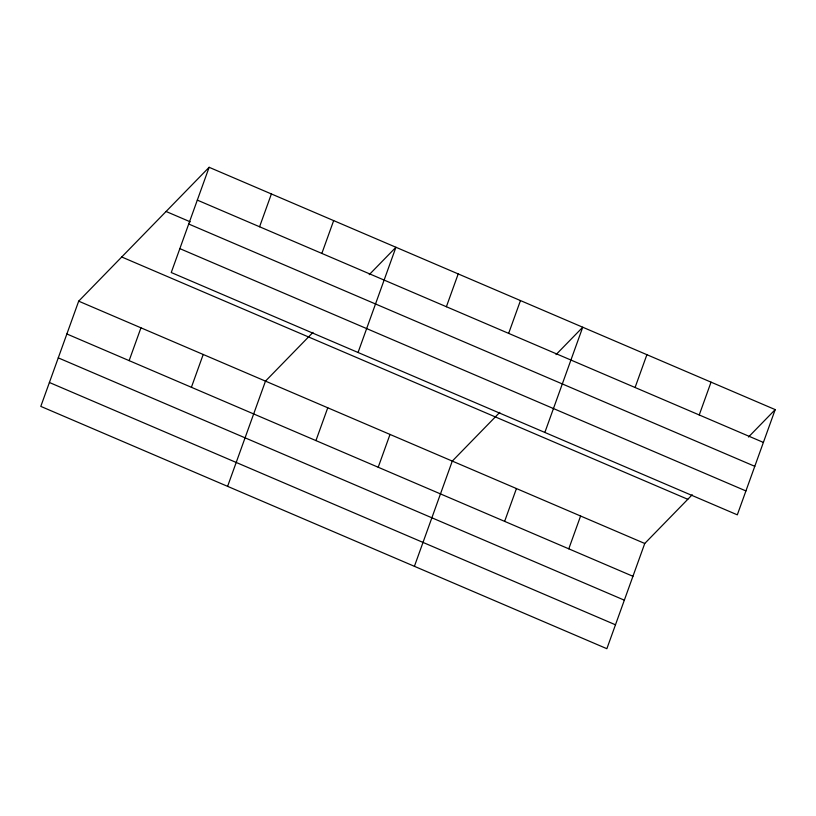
<?xml version="1.0" encoding="UTF-8"?>
<svg xmlns="http://www.w3.org/2000/svg" width="816" height="816" viewBox="0 0 816 816"><rect width="100%" height="100%" fill="white"/><g stroke="black" fill="none" stroke-linecap="round" stroke-linejoin="round"><path stroke-width="1.22" d="M209.131 167.3L171.248 272.524L737.317 514.835L775.2 409.612L209.131 167.3L78.683 301.165L40.8 406.388L606.869 648.7L644.752 543.476L692.233 494.751M129.132 360.631L140.954 327.818M191.403 387.284L203.215 354.47M259.58 226.766L271.391 193.963M227.603 486.346L265.486 381.123L312.967 332.398M321.851 253.419L333.662 220.616M315.945 440.589L327.757 407.786M358.051 352.481L395.933 247.268L369.24 274.655M378.206 467.252L390.017 434.438M446.383 306.734L458.204 273.921M414.406 566.314L452.288 461.091L499.769 412.366M508.654 333.387L520.465 300.574M504.635 521.363L516.446 488.549M544.853 432.449L582.736 327.226L556.043 354.613M568.783 548.821L580.594 516.018M635.083 387.498L646.894 354.695M699.23 414.967L711.042 382.153M748.507 437.009L775.2 409.612M197.319 200.114L763.388 442.425M166.076 211.477L190.291 221.84M188.71 224.012L754.79 466.324M179.846 248.625L745.926 490.936M121.727 256.989L687.796 499.3M78.683 301.165L644.752 543.476M66.871 333.979L632.941 576.29M58.262 357.867L624.342 600.178M49.399 382.49L615.478 624.801"/></g></svg>
